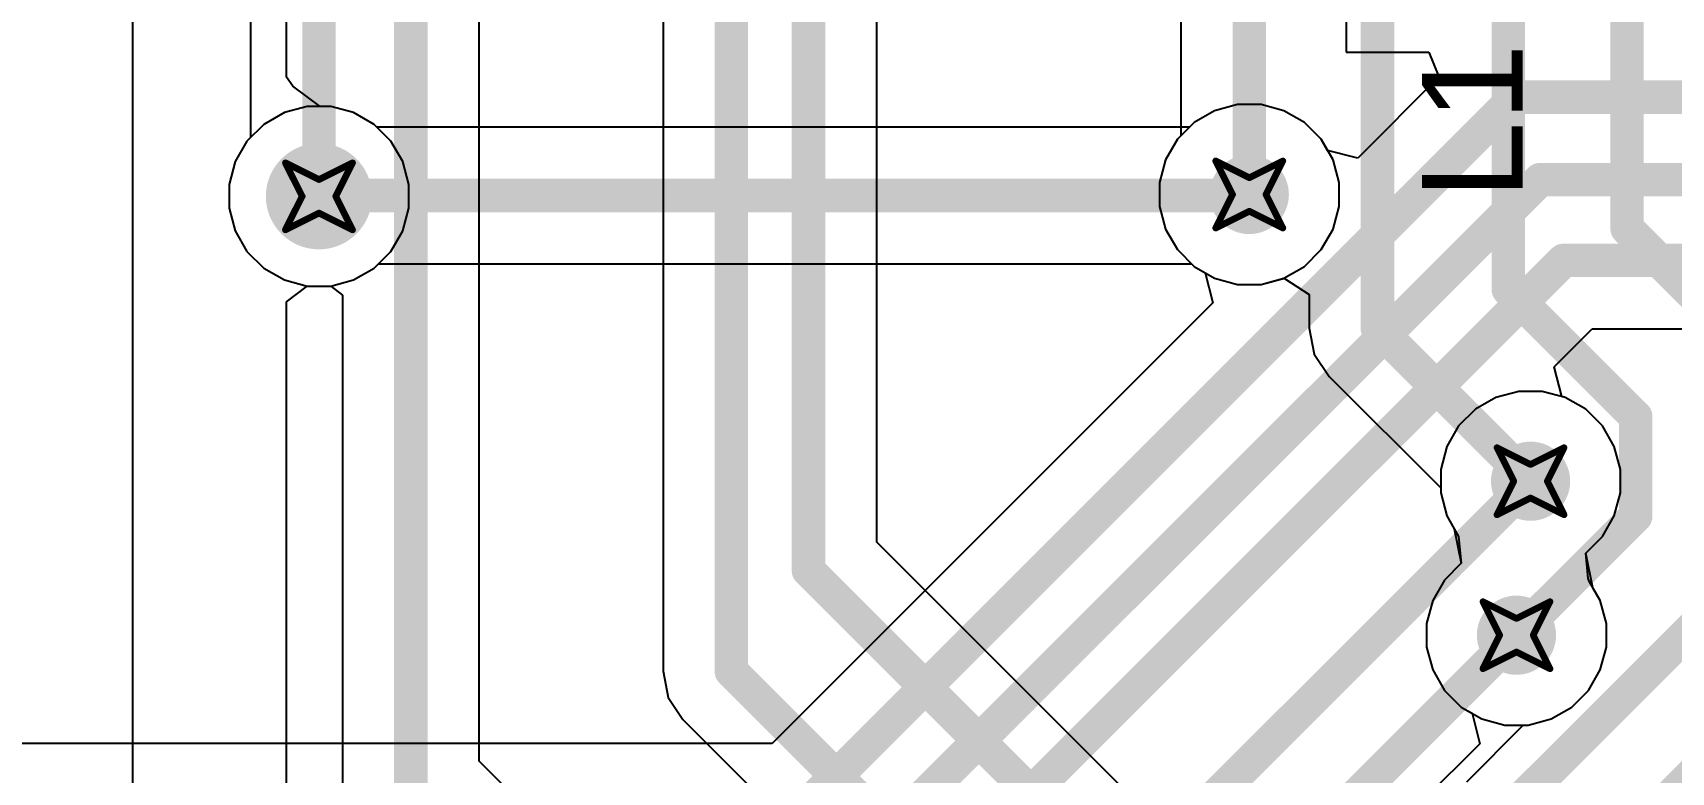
# Model space of a CAD drawing. Header units: inches. Extents: x -36 to 349, y -11 to 240.
# Drawn here: x 59.33 to 71.74, y 57.26 to 62.86 of the extents above; entities that cross this region are included whole.
import ezdxf

# ---------------------------------------------------------------- set-up
doc = ezdxf.new("R2010")
doc.units = ezdxf.units.IN
for name, color, linetype in [('Bottom Layer', 5, 'Continuous'), ('Bottom Solder', 6, 'Continuous'), ('Drill Drawing', 1, 'Continuous'), ('Layer 1', 16, 'Continuous'), ('Layer 2', 76, 'Continuous'), ('Top Layer', 1, 'Continuous'), ('Top Overlay', 2, 'Continuous'), ('Top Solder', 216, 'Continuous'), ('Via Holes', 16, 'Continuous')]:
    doc.layers.add(name, color=color, linetype=linetype)
doc.styles.add('Arial', font='', dxfattribs={"height": 0.2})
doc.styles.get('Arial').set_extended_font_data('Arial')

msp = doc.modelspace()

# ---------------------------------------------------------------- hatches: boundary and pattern name
at = {"layer": 'Bottom Layer'}
h = msp.add_hatch(color=5, dxfattribs=at)
edge = h.paths.add_edge_path()
edge.add_arc((61.493, 61.62), 0.3, 0, 360)
h = msp.add_hatch(color=5, dxfattribs=at)
edge = h.paths.add_edge_path()
edge.add_arc((68.541, 61.634), 0.3, 0, 360)
h = msp.add_hatch(color=5, dxfattribs=at)
edge = h.paths.add_edge_path()
edge.add_arc((70.672, 59.461), 0.3, 0, 360)
h = msp.add_hatch(color=5, dxfattribs=at)
edge = h.paths.add_edge_path()
edge.add_arc((70.565, 58.294), 0.3, 0, 360)
at = {"layer": 'Bottom Solder'}
h = msp.add_hatch(color=6, dxfattribs=at)
edge = h.paths.add_edge_path()
edge.add_arc((61.493, 61.62), 0.402, 0, 360)
at = {"layer": 'Layer 1'}
h = msp.add_hatch(color=16, dxfattribs=at)
edge = h.paths.add_edge_path()
edge.add_arc((61.493, 61.62), 0.3, 0, 360)
h = msp.add_hatch(color=16, dxfattribs=at)
edge = h.paths.add_edge_path()
edge.add_arc((68.541, 61.634), 0.3, 0, 360)
h = msp.add_hatch(color=16, dxfattribs=at)
edge = h.paths.add_edge_path()
edge.add_arc((70.672, 59.461), 0.3, 0, 360)
h = msp.add_hatch(color=16, dxfattribs=at)
edge = h.paths.add_edge_path()
edge.add_arc((70.565, 58.294), 0.3, 0, 360)
at = {"layer": 'Layer 2'}
h = msp.add_hatch(color=76, dxfattribs=at)
edge = h.paths.add_edge_path()
edge.add_arc((61.493, 61.62), 0.3, 0, 360)
h = msp.add_hatch(color=76, dxfattribs=at)
edge = h.paths.add_edge_path()
edge.add_arc((68.541, 61.634), 0.3, 0, 360)
h = msp.add_hatch(color=76, dxfattribs=at)
edge = h.paths.add_edge_path()
edge.add_arc((70.672, 59.461), 0.3, 0, 360)
h = msp.add_hatch(color=76, dxfattribs=at)
edge = h.paths.add_edge_path()
edge.add_arc((70.565, 58.294), 0.3, 0, 360)
at = {"layer": 'Top Layer'}
h = msp.add_hatch(color=1, dxfattribs=at)
edge = h.paths.add_edge_path()
edge.add_arc((61.493, 61.62), 0.3, 0, 360)
h = msp.add_hatch(color=1, dxfattribs=at)
edge = h.paths.add_edge_path()
edge.add_arc((68.541, 61.634), 0.3, 0, 360)
h = msp.add_hatch(color=1, dxfattribs=at)
edge = h.paths.add_edge_path()
edge.add_arc((70.672, 59.461), 0.3, 0, 360)
h = msp.add_hatch(color=1, dxfattribs=at)
edge = h.paths.add_edge_path()
edge.add_arc((70.565, 58.294), 0.3, 0, 360)
at = {"layer": 'Top Solder'}
h = msp.add_hatch(color=216, dxfattribs=at)
edge = h.paths.add_edge_path()
edge.add_arc((61.493, 61.62), 0.402, 0, 360)
at = {"layer": 'Via Holes'}
h = msp.add_hatch(color=7, dxfattribs=at)
edge = h.paths.add_edge_path()
edge.add_arc((61.493, 61.62), 0.15, 0, 360)
h = msp.add_hatch(color=7, dxfattribs=at)
edge = h.paths.add_edge_path()
edge.add_arc((68.541, 61.634), 0.15, 0, 360)
h = msp.add_hatch(color=7, dxfattribs=at)
edge = h.paths.add_edge_path()
edge.add_arc((70.672, 59.461), 0.15, 0, 360)
h = msp.add_hatch(color=7, dxfattribs=at)
edge = h.paths.add_edge_path()
edge.add_arc((70.565, 58.294), 0.15, 0, 360)

# ---------------------------------------------------------------- linework, layer by layer
at = {"layer": 'Bottom Layer'}
for p, q in [((65.72, 58.999), (65.72, 73.889)), ((60.975, 71.998), (60.975, 62.066)), ((62.707, 57.34), (62.707, 65.93)), ((64.1, 65.102), (64.1, 58.021)), ((68.023, 64.955), (68.023, 62.079)), ((60.975, 62.066), (60.948, 62.039)), ((68.023, 62.079), (67.996, 62.052)), ((60.948, 62.039), (60.859, 61.883)), ((67.996, 62.052), (67.906, 61.897)), ((60.859, 61.883), (60.812, 61.71)), ((67.906, 61.897), (67.86, 61.724)), ((60.812, 61.71), (60.812, 61.531)), ((67.86, 61.724), (67.86, 61.544)), ((60.812, 61.531), (60.859, 61.358)), ((67.86, 61.544), (67.906, 61.371)), ((60.859, 61.358), (60.948, 61.202)), ((67.906, 61.371), (67.996, 61.216)), ((60.948, 61.202), (61.075, 61.075)), ((67.996, 61.216), (68.123, 61.089)), ((61.075, 61.075), (61.231, 60.986)), ((68.123, 61.089), (68.278, 60.999)), ((61.231, 60.986), (61.404, 60.939)), ((68.278, 60.999), (68.451, 60.953)), ((68.451, 60.953), (68.631, 60.953)), ((68.631, 60.953), (68.791, 60.996)), ((68.791, 60.996), (68.808, 60.997)), ((68.808, 60.997), (68.994, 60.875)), ((61.404, 60.939), (61.583, 60.939)), ((61.583, 60.939), (61.671, 60.872)), ((61.671, 60.872), (61.671, 57.126)), ((68.994, 60.875), (68.994, 60.621)), ((68.994, 60.621), (69.033, 60.423)), ((69.033, 60.423), (69.146, 60.255)), ((69.146, 60.255), (69.991, 59.41)), ((69.991, 59.41), (69.991, 59.372)), ((69.991, 59.372), (70.037, 59.199)), ((70.037, 59.199), (70.127, 59.043)), ((68.793, 55.926), (65.72, 58.999)), ((70.127, 59.043), (70.147, 58.839)), ((70.147, 58.839), (70.02, 58.712)), ((70.02, 58.712), (69.931, 58.557)), ((69.931, 58.557), (69.884, 58.383)), ((69.884, 58.383), (69.884, 58.204)), ((69.884, 58.204), (69.931, 58.031)), ((64.1, 58.021), (64.139, 57.823)), ((69.931, 58.031), (70.02, 57.876)), ((70.02, 57.876), (70.147, 57.749)), ((64.139, 57.823), (64.251, 57.655)), ((70.147, 57.749), (70.229, 57.702)), ((64.251, 57.655), (67.964, 53.942)), ((70.229, 57.702), (70.287, 57.472)), ((70.287, 57.472), (69.858, 57.044)), ((68.501, 51.547), (62.707, 57.34))]:
    msp.add_line(p, q, dxfattribs=at)
for points in [[(64.617, 58.021, 0.254, 0.254, 0), (64.617, 98.429, 0.254, 0.254, 0)], [(65.202, 58.785, 0.254, 0.254, 0), (65.202, 98.187, 0.254, 0.254, 0)], [(62.189, 57.126, 0.254, 0.254, 0), (62.189, 72.963, 0.254, 0.254, 0)], [(61.493, 61.62, 0.254, 0.254, 0), (61.493, 72.212, 0.254, 0.254, 0)], [(68.541, 61.634, 0.254, 0.254, 0), (68.541, 66.222, 0.254, 0.254, 0)], [(69.512, 60.621, 0.254, 0.254, 0), (69.512, 65.934, 0.254, 0.254, 0)], [(70.503, 60.915, 0.254, 0.254, 0), (70.503, 65.539, 0.254, 0.254, 0)], [(71.403, 61.377, 0.254, 0.254, 0), (71.403, 65.216, 0.254, 0.254, 0)], [(71.403, 61.377, 0.254, 0.254, 0), (72.246, 60.534, 0.254, 0.254, 0)], [(70.503, 60.915, 0.254, 0.254, 0), (71.468, 59.95, 0.254, 0.254, 0)], [(69.512, 60.621, 0.254, 0.254, 0), (70.672, 59.461, 0.254, 0.254, 0)], [(71.468, 59.196, 0.254, 0.254, 0), (71.468, 59.95, 0.254, 0.254, 0)], [(70.565, 58.294, 0.254, 0.254, 0), (71.468, 59.196, 0.254, 0.254, 0)], [(65.202, 58.785, 0.254, 0.254, 0), (68.741, 55.245, 0.254, 0.254, 0)], [(69.91, 56.363, 0.254, 0.254, 0), (72.246, 58.699, 0.254, 0.254, 0)], [(71.197, 56.54, 0.254, 0.254, 0), (72.969, 58.312, 0.254, 0.254, 0)], [(64.617, 58.021, 0.254, 0.254, 0), (68.645, 53.993, 0.254, 0.254, 0)]]:
    msp.add_lwpolyline(points, format="xyseb", dxfattribs=at)
for points in [[(61.43, 61.62, 0.127, 0.127, 1), (61.557, 61.62, 0.127, 0.127, 1)], [(68.477, 61.634, 0.127, 0.127, 1), (68.604, 61.634, 0.127, 0.127, 1)], [(71.34, 61.377, 0.127, 0.127, 1), (71.467, 61.377, 0.127, 0.127, 1)], [(71.34, 61.377, 0.127, 0.127, 1), (71.467, 61.377, 0.127, 0.127, 1)], [(70.44, 60.915, 0.127, 0.127, 1), (70.567, 60.915, 0.127, 0.127, 1)], [(70.44, 60.915, 0.127, 0.127, 1), (70.567, 60.915, 0.127, 0.127, 1)], [(69.448, 60.621, 0.127, 0.127, 1), (69.575, 60.621, 0.127, 0.127, 1)], [(69.448, 60.621, 0.127, 0.127, 1), (69.575, 60.621, 0.127, 0.127, 1)], [(71.405, 59.95, 0.127, 0.127, 1), (71.532, 59.95, 0.127, 0.127, 1)], [(71.405, 59.95, 0.127, 0.127, 1), (71.532, 59.95, 0.127, 0.127, 1)], [(70.608, 59.461, 0.127, 0.127, 1), (70.735, 59.461, 0.127, 0.127, 1)], [(71.405, 59.196, 0.127, 0.127, 1), (71.532, 59.196, 0.127, 0.127, 1)], [(71.405, 59.196, 0.127, 0.127, 1), (71.532, 59.196, 0.127, 0.127, 1)], [(65.138, 58.785, 0.127, 0.127, 1), (65.265, 58.785, 0.127, 0.127, 1)], [(65.138, 58.785, 0.127, 0.127, 1), (65.265, 58.785, 0.127, 0.127, 1)], [(70.502, 58.294, 0.127, 0.127, 1), (70.629, 58.294, 0.127, 0.127, 1)], [(64.554, 58.021, 0.127, 0.127, 1), (64.681, 58.021, 0.127, 0.127, 1)], [(64.554, 58.021, 0.127, 0.127, 1), (64.681, 58.021, 0.127, 0.127, 1)]]:
    msp.add_lwpolyline(points, format="xyseb", close=True, dxfattribs=at)
at = {"layer": 'Drill Drawing'}
for points in [[(61.239, 61.874, 0.0508, 0.0508, 0), (61.493, 61.747, 0.0508, 0.0508, 0)], [(61.239, 61.874, 0.0508, 0.0508, 0), (61.366, 61.62, 0.0508, 0.0508, 0)], [(61.493, 61.747, 0.0508, 0.0508, 0), (61.747, 61.874, 0.0508, 0.0508, 0)], [(61.62, 61.62, 0.0508, 0.0508, 0), (61.747, 61.874, 0.0508, 0.0508, 0)], [(68.287, 61.888, 0.0508, 0.0508, 0), (68.541, 61.761, 0.0508, 0.0508, 0)], [(68.287, 61.888, 0.0508, 0.0508, 0), (68.414, 61.634, 0.0508, 0.0508, 0)], [(68.541, 61.761, 0.0508, 0.0508, 0), (68.795, 61.888, 0.0508, 0.0508, 0)], [(68.668, 61.634, 0.0508, 0.0508, 0), (68.795, 61.888, 0.0508, 0.0508, 0)], [(61.239, 61.366, 0.0508, 0.0508, 0), (61.366, 61.62, 0.0508, 0.0508, 0)], [(61.62, 61.62, 0.0508, 0.0508, 0), (61.747, 61.366, 0.0508, 0.0508, 0)], [(68.287, 61.38, 0.0508, 0.0508, 0), (68.414, 61.634, 0.0508, 0.0508, 0)], [(68.668, 61.634, 0.0508, 0.0508, 0), (68.795, 61.38, 0.0508, 0.0508, 0)], [(61.239, 61.366, 0.0508, 0.0508, 0), (61.493, 61.493, 0.0508, 0.0508, 0)], [(61.493, 61.493, 0.0508, 0.0508, 0), (61.747, 61.366, 0.0508, 0.0508, 0)], [(68.287, 61.38, 0.0508, 0.0508, 0), (68.541, 61.507, 0.0508, 0.0508, 0)], [(68.541, 61.507, 0.0508, 0.0508, 0), (68.795, 61.38, 0.0508, 0.0508, 0)], [(70.418, 59.715, 0.0508, 0.0508, 0), (70.672, 59.588, 0.0508, 0.0508, 0)], [(70.418, 59.715, 0.0508, 0.0508, 0), (70.545, 59.461, 0.0508, 0.0508, 0)], [(70.672, 59.588, 0.0508, 0.0508, 0), (70.926, 59.715, 0.0508, 0.0508, 0)], [(70.799, 59.461, 0.0508, 0.0508, 0), (70.926, 59.715, 0.0508, 0.0508, 0)], [(70.418, 59.207, 0.0508, 0.0508, 0), (70.545, 59.461, 0.0508, 0.0508, 0)], [(70.799, 59.461, 0.0508, 0.0508, 0), (70.926, 59.207, 0.0508, 0.0508, 0)], [(70.418, 59.207, 0.0508, 0.0508, 0), (70.672, 59.334, 0.0508, 0.0508, 0)], [(70.672, 59.334, 0.0508, 0.0508, 0), (70.926, 59.207, 0.0508, 0.0508, 0)], [(70.311, 58.548, 0.0508, 0.0508, 0), (70.565, 58.421, 0.0508, 0.0508, 0)], [(70.311, 58.548, 0.0508, 0.0508, 0), (70.438, 58.294, 0.0508, 0.0508, 0)], [(70.565, 58.421, 0.0508, 0.0508, 0), (70.819, 58.548, 0.0508, 0.0508, 0)], [(70.692, 58.294, 0.0508, 0.0508, 0), (70.819, 58.548, 0.0508, 0.0508, 0)], [(70.311, 58.04, 0.0508, 0.0508, 0), (70.438, 58.294, 0.0508, 0.0508, 0)], [(70.692, 58.294, 0.0508, 0.0508, 0), (70.819, 58.04, 0.0508, 0.0508, 0)], [(70.311, 58.04, 0.0508, 0.0508, 0), (70.565, 58.167, 0.0508, 0.0508, 0)], [(70.565, 58.167, 0.0508, 0.0508, 0), (70.819, 58.04, 0.0508, 0.0508, 0)]]:
    msp.add_lwpolyline(points, format="xyseb", dxfattribs=at)
for points in [[(61.227, 61.874, 0.0254, 0.0254, 1), (61.252, 61.874, 0.0254, 0.0254, 1)], [(61.227, 61.874, 0.0254, 0.0254, 1), (61.252, 61.874, 0.0254, 0.0254, 1)], [(61.735, 61.874, 0.0254, 0.0254, 1), (61.76, 61.874, 0.0254, 0.0254, 1)], [(61.735, 61.874, 0.0254, 0.0254, 1), (61.76, 61.874, 0.0254, 0.0254, 1)], [(68.274, 61.888, 0.0254, 0.0254, 1), (68.3, 61.888, 0.0254, 0.0254, 1)], [(68.274, 61.888, 0.0254, 0.0254, 1), (68.3, 61.888, 0.0254, 0.0254, 1)], [(68.782, 61.888, 0.0254, 0.0254, 1), (68.808, 61.888, 0.0254, 0.0254, 1)], [(68.782, 61.888, 0.0254, 0.0254, 1), (68.808, 61.888, 0.0254, 0.0254, 1)], [(61.481, 61.747, 0.0254, 0.0254, 1), (61.506, 61.747, 0.0254, 0.0254, 1)], [(61.481, 61.747, 0.0254, 0.0254, 1), (61.506, 61.747, 0.0254, 0.0254, 1)], [(68.528, 61.761, 0.0254, 0.0254, 1), (68.554, 61.761, 0.0254, 0.0254, 1)], [(68.528, 61.761, 0.0254, 0.0254, 1), (68.554, 61.761, 0.0254, 0.0254, 1)], [(61.354, 61.62, 0.0254, 0.0254, 1), (61.379, 61.62, 0.0254, 0.0254, 1)], [(61.354, 61.62, 0.0254, 0.0254, 1), (61.379, 61.62, 0.0254, 0.0254, 1)], [(61.608, 61.62, 0.0254, 0.0254, 1), (61.633, 61.62, 0.0254, 0.0254, 1)], [(61.608, 61.62, 0.0254, 0.0254, 1), (61.633, 61.62, 0.0254, 0.0254, 1)], [(68.401, 61.634, 0.0254, 0.0254, 1), (68.427, 61.634, 0.0254, 0.0254, 1)], [(68.401, 61.634, 0.0254, 0.0254, 1), (68.427, 61.634, 0.0254, 0.0254, 1)], [(68.655, 61.634, 0.0254, 0.0254, 1), (68.681, 61.634, 0.0254, 0.0254, 1)], [(68.655, 61.634, 0.0254, 0.0254, 1), (68.681, 61.634, 0.0254, 0.0254, 1)], [(61.481, 61.493, 0.0254, 0.0254, 1), (61.506, 61.493, 0.0254, 0.0254, 1)], [(61.481, 61.493, 0.0254, 0.0254, 1), (61.506, 61.493, 0.0254, 0.0254, 1)], [(68.528, 61.507, 0.0254, 0.0254, 1), (68.554, 61.507, 0.0254, 0.0254, 1)], [(68.528, 61.507, 0.0254, 0.0254, 1), (68.554, 61.507, 0.0254, 0.0254, 1)], [(61.227, 61.366, 0.0254, 0.0254, 1), (61.252, 61.366, 0.0254, 0.0254, 1)], [(61.227, 61.366, 0.0254, 0.0254, 1), (61.252, 61.366, 0.0254, 0.0254, 1)], [(61.735, 61.366, 0.0254, 0.0254, 1), (61.76, 61.366, 0.0254, 0.0254, 1)], [(61.735, 61.366, 0.0254, 0.0254, 1), (61.76, 61.366, 0.0254, 0.0254, 1)], [(68.274, 61.38, 0.0254, 0.0254, 1), (68.3, 61.38, 0.0254, 0.0254, 1)], [(68.274, 61.38, 0.0254, 0.0254, 1), (68.3, 61.38, 0.0254, 0.0254, 1)], [(68.782, 61.38, 0.0254, 0.0254, 1), (68.808, 61.38, 0.0254, 0.0254, 1)], [(68.782, 61.38, 0.0254, 0.0254, 1), (68.808, 61.38, 0.0254, 0.0254, 1)], [(70.405, 59.715, 0.0254, 0.0254, 1), (70.43, 59.715, 0.0254, 0.0254, 1)], [(70.405, 59.715, 0.0254, 0.0254, 1), (70.43, 59.715, 0.0254, 0.0254, 1)], [(70.913, 59.715, 0.0254, 0.0254, 1), (70.938, 59.715, 0.0254, 0.0254, 1)], [(70.913, 59.715, 0.0254, 0.0254, 1), (70.938, 59.715, 0.0254, 0.0254, 1)], [(70.659, 59.588, 0.0254, 0.0254, 1), (70.684, 59.588, 0.0254, 0.0254, 1)], [(70.659, 59.588, 0.0254, 0.0254, 1), (70.684, 59.588, 0.0254, 0.0254, 1)], [(70.532, 59.461, 0.0254, 0.0254, 1), (70.557, 59.461, 0.0254, 0.0254, 1)], [(70.532, 59.461, 0.0254, 0.0254, 1), (70.557, 59.461, 0.0254, 0.0254, 1)], [(70.786, 59.461, 0.0254, 0.0254, 1), (70.811, 59.461, 0.0254, 0.0254, 1)], [(70.786, 59.461, 0.0254, 0.0254, 1), (70.811, 59.461, 0.0254, 0.0254, 1)], [(70.659, 59.334, 0.0254, 0.0254, 1), (70.684, 59.334, 0.0254, 0.0254, 1)], [(70.659, 59.334, 0.0254, 0.0254, 1), (70.684, 59.334, 0.0254, 0.0254, 1)], [(70.405, 59.207, 0.0254, 0.0254, 1), (70.43, 59.207, 0.0254, 0.0254, 1)], [(70.405, 59.207, 0.0254, 0.0254, 1), (70.43, 59.207, 0.0254, 0.0254, 1)], [(70.913, 59.207, 0.0254, 0.0254, 1), (70.938, 59.207, 0.0254, 0.0254, 1)], [(70.913, 59.207, 0.0254, 0.0254, 1), (70.938, 59.207, 0.0254, 0.0254, 1)], [(70.299, 58.548, 0.0254, 0.0254, 1), (70.324, 58.548, 0.0254, 0.0254, 1)], [(70.299, 58.548, 0.0254, 0.0254, 1), (70.324, 58.548, 0.0254, 0.0254, 1)], [(70.807, 58.548, 0.0254, 0.0254, 1), (70.832, 58.548, 0.0254, 0.0254, 1)], [(70.807, 58.548, 0.0254, 0.0254, 1), (70.832, 58.548, 0.0254, 0.0254, 1)], [(70.553, 58.421, 0.0254, 0.0254, 1), (70.578, 58.421, 0.0254, 0.0254, 1)], [(70.553, 58.421, 0.0254, 0.0254, 1), (70.578, 58.421, 0.0254, 0.0254, 1)], [(70.426, 58.294, 0.0254, 0.0254, 1), (70.451, 58.294, 0.0254, 0.0254, 1)], [(70.426, 58.294, 0.0254, 0.0254, 1), (70.451, 58.294, 0.0254, 0.0254, 1)], [(70.68, 58.294, 0.0254, 0.0254, 1), (70.705, 58.294, 0.0254, 0.0254, 1)], [(70.68, 58.294, 0.0254, 0.0254, 1), (70.705, 58.294, 0.0254, 0.0254, 1)], [(70.553, 58.167, 0.0254, 0.0254, 1), (70.578, 58.167, 0.0254, 0.0254, 1)], [(70.553, 58.167, 0.0254, 0.0254, 1), (70.578, 58.167, 0.0254, 0.0254, 1)], [(70.299, 58.04, 0.0254, 0.0254, 1), (70.324, 58.04, 0.0254, 0.0254, 1)], [(70.299, 58.04, 0.0254, 0.0254, 1), (70.324, 58.04, 0.0254, 0.0254, 1)], [(70.807, 58.04, 0.0254, 0.0254, 1), (70.832, 58.04, 0.0254, 0.0254, 1)], [(70.807, 58.04, 0.0254, 0.0254, 1), (70.832, 58.04, 0.0254, 0.0254, 1)]]:
    msp.add_lwpolyline(points, format="xyseb", close=True, dxfattribs=at)
at = {"layer": 'Layer 1'}
for p, q in [((68.451, 62.315), (68.278, 62.269)), ((68.631, 62.315), (68.451, 62.315)), ((68.804, 62.269), (68.631, 62.315)), ((61.231, 62.255), (61.075, 62.165)), ((61.404, 62.301), (61.231, 62.255)), ((61.583, 62.301), (61.404, 62.301)), ((61.756, 62.255), (61.583, 62.301)), ((61.912, 62.165), (61.756, 62.255)), ((68.278, 62.269), (68.123, 62.179)), ((68.959, 62.179), (68.804, 62.269)), ((61.075, 62.165), (60.948, 62.039)), ((62.038, 62.039), (61.912, 62.165)), ((68.123, 62.179), (67.996, 62.052)), ((69.086, 62.052), (68.959, 62.179)), ((60.948, 62.039), (60.859, 61.883)), ((62.128, 61.883), (62.038, 62.039)), ((67.996, 62.052), (67.906, 61.897)), ((69.176, 61.897), (69.086, 62.052)), ((60.859, 61.883), (60.812, 61.71)), ((62.174, 61.71), (62.128, 61.883)), ((67.906, 61.897), (67.86, 61.724)), ((69.222, 61.724), (69.176, 61.897)), ((60.812, 61.71), (60.812, 61.531)), ((62.174, 61.531), (62.174, 61.71)), ((67.86, 61.724), (67.86, 61.544)), ((69.222, 61.544), (69.222, 61.724)), ((60.812, 61.531), (60.859, 61.358)), ((62.128, 61.358), (62.174, 61.531)), ((67.86, 61.544), (67.906, 61.371)), ((69.176, 61.371), (69.222, 61.544)), ((60.859, 61.358), (60.948, 61.202)), ((62.038, 61.202), (62.128, 61.358)), ((67.906, 61.371), (67.996, 61.216)), ((69.086, 61.216), (69.176, 61.371)), ((60.948, 61.202), (61.075, 61.075)), ((61.912, 61.075), (62.038, 61.202)), ((67.996, 61.216), (68.123, 61.089)), ((68.959, 61.089), (69.086, 61.216)), ((61.075, 61.075), (61.231, 60.986)), ((61.756, 60.986), (61.912, 61.075)), ((68.123, 61.089), (68.278, 60.999)), ((68.804, 60.999), (68.959, 61.089)), ((61.231, 60.986), (61.404, 60.939)), ((61.583, 60.939), (61.756, 60.986)), ((68.278, 60.999), (68.451, 60.953)), ((68.451, 60.953), (68.631, 60.953)), ((68.631, 60.953), (68.804, 60.999)), ((61.404, 60.939), (61.583, 60.939)), ((70.409, 60.096), (70.254, 60.006)), ((70.582, 60.142), (70.409, 60.096)), ((70.761, 60.142), (70.582, 60.142)), ((70.935, 60.096), (70.761, 60.142)), ((71.09, 60.006), (70.935, 60.096)), ((70.254, 60.006), (70.127, 59.88)), ((71.217, 59.88), (71.09, 60.006)), ((70.127, 59.88), (70.037, 59.724)), ((71.306, 59.724), (71.217, 59.88)), ((70.037, 59.724), (69.991, 59.551)), ((71.353, 59.551), (71.306, 59.724)), ((69.991, 59.551), (69.991, 59.372)), ((71.353, 59.372), (71.353, 59.551)), ((69.991, 59.372), (70.037, 59.199)), ((71.306, 59.199), (71.353, 59.372)), ((70.037, 59.199), (70.094, 59.101)), ((70.094, 59.101), (70.147, 58.839)), ((71.217, 59.043), (71.306, 59.199)), ((71.09, 58.916), (71.217, 59.043)), ((70.147, 58.839), (70.02, 58.712)), ((71.144, 58.654), (71.09, 58.916)), ((70.02, 58.712), (69.931, 58.557)), ((71.2, 58.557), (71.144, 58.654)), ((69.931, 58.557), (69.884, 58.383)), ((71.246, 58.383), (71.2, 58.557)), ((69.884, 58.383), (69.884, 58.204)), ((71.246, 58.204), (71.246, 58.383)), ((69.884, 58.204), (69.931, 58.031)), ((71.2, 58.031), (71.246, 58.204)), ((69.931, 58.031), (70.02, 57.876)), ((71.11, 57.876), (71.2, 58.031)), ((70.02, 57.876), (70.147, 57.749)), ((70.984, 57.749), (71.11, 57.876)), ((70.147, 57.749), (70.303, 57.659)), ((70.828, 57.659), (70.984, 57.749)), ((70.303, 57.659), (70.476, 57.613)), ((70.476, 57.613), (70.655, 57.613)), ((70.655, 57.613), (70.828, 57.659))]:
    msp.add_line(p, q, dxfattribs=at)
at = {"layer": 'Layer 2'}
for p, q in [((60.08, 70.815), (60.08, 45.353)), ((61.248, 62.523), (61.248, 67.563)), ((61.295, 62.456), (61.248, 62.523)), ((61.502, 62.301), (61.295, 62.456)), ((68.451, 62.315), (68.278, 62.269)), ((68.631, 62.315), (68.451, 62.315)), ((68.804, 62.269), (68.631, 62.315)), ((61.583, 62.301), (61.502, 62.301)), ((61.756, 62.255), (61.583, 62.301)), ((61.912, 62.165), (61.756, 62.255)), ((68.278, 62.269), (68.123, 62.179)), ((68.959, 62.179), (68.804, 62.269)), ((62.038, 62.039), (61.912, 62.165)), ((68.123, 62.179), (67.996, 62.052)), ((69.086, 62.052), (68.959, 62.179)), ((62.128, 61.883), (62.038, 62.039)), ((67.996, 62.052), (67.906, 61.897)), ((69.176, 61.897), (69.086, 62.052)), ((62.174, 61.71), (62.128, 61.883)), ((67.906, 61.897), (67.86, 61.724)), ((69.222, 61.724), (69.176, 61.897)), ((62.174, 61.531), (62.174, 61.71)), ((67.86, 61.724), (67.86, 61.544)), ((69.222, 61.544), (69.222, 61.724)), ((62.128, 61.358), (62.174, 61.531)), ((67.86, 61.544), (67.906, 61.371)), ((69.176, 61.371), (69.222, 61.544)), ((62.038, 61.202), (62.128, 61.358)), ((67.906, 61.371), (67.996, 61.216)), ((69.086, 61.216), (69.176, 61.371)), ((61.912, 61.075), (62.038, 61.202)), ((67.996, 61.216), (68.123, 61.089)), ((68.959, 61.089), (69.086, 61.216)), ((61.756, 60.986), (61.912, 61.075)), ((68.123, 61.089), (68.278, 60.999)), ((68.804, 60.999), (68.959, 61.089)), ((61.583, 60.939), (61.756, 60.986)), ((68.278, 60.999), (68.451, 60.953)), ((68.451, 60.953), (68.631, 60.953)), ((68.631, 60.953), (68.804, 60.999)), ((61.248, 60.82), (61.404, 60.939)), ((61.404, 60.939), (61.583, 60.939)), ((61.248, 48.514), (61.248, 60.82)), ((70.409, 60.096), (70.254, 60.006)), ((70.582, 60.142), (70.409, 60.096)), ((70.761, 60.142), (70.582, 60.142)), ((70.935, 60.096), (70.761, 60.142)), ((71.09, 60.006), (70.935, 60.096)), ((70.254, 60.006), (70.127, 59.88)), ((71.217, 59.88), (71.09, 60.006)), ((70.127, 59.88), (70.037, 59.724)), ((71.306, 59.724), (71.217, 59.88)), ((70.037, 59.724), (69.991, 59.551)), ((71.353, 59.551), (71.306, 59.724)), ((69.991, 59.551), (69.991, 59.372)), ((71.353, 59.372), (71.353, 59.551)), ((69.991, 59.372), (70.037, 59.199)), ((71.306, 59.199), (71.353, 59.372)), ((70.037, 59.199), (70.094, 59.101)), ((70.094, 59.101), (70.147, 58.839)), ((71.217, 59.043), (71.306, 59.199)), ((71.09, 58.916), (71.217, 59.043)), ((70.147, 58.839), (70.02, 58.712)), ((71.144, 58.654), (71.09, 58.916)), ((70.02, 58.712), (69.931, 58.557)), ((71.2, 58.557), (71.144, 58.654)), ((69.931, 58.557), (69.884, 58.383)), ((71.246, 58.383), (71.2, 58.557)), ((69.884, 58.383), (69.884, 58.204)), ((71.246, 58.204), (71.246, 58.383)), ((69.884, 58.204), (69.931, 58.031)), ((71.2, 58.031), (71.246, 58.204)), ((69.931, 58.031), (70.02, 57.876)), ((71.11, 57.876), (71.2, 58.031)), ((70.02, 57.876), (70.147, 57.749)), ((70.984, 57.749), (71.11, 57.876)), ((70.147, 57.749), (70.303, 57.659)), ((70.828, 57.659), (70.984, 57.749)), ((70.303, 57.659), (70.476, 57.613)), ((70.476, 57.613), (70.655, 57.613)), ((70.655, 57.613), (70.828, 57.659))]:
    msp.add_line(p, q, dxfattribs=at)
at = {"layer": 'Top Layer'}
for p, q in [((69.275, 64.675), (69.275, 62.713)), ((69.275, 62.713), (69.9, 62.713)), ((69.9, 62.713), (69.978, 62.525)), ((69.978, 62.525), (69.363, 61.91)), ((68.451, 62.315), (68.278, 62.269)), ((68.631, 62.315), (68.451, 62.315)), ((68.804, 62.269), (68.631, 62.315)), ((61.231, 62.255), (61.075, 62.165)), ((61.404, 62.301), (61.231, 62.255)), ((61.583, 62.301), (61.404, 62.301)), ((61.756, 62.255), (61.583, 62.301)), ((61.912, 62.165), (61.756, 62.255)), ((68.278, 62.269), (68.123, 62.179)), ((68.959, 62.179), (68.804, 62.269)), ((61.075, 62.165), (60.948, 62.039)), ((61.932, 62.145), (61.912, 62.165)), ((68.089, 62.145), (61.932, 62.145)), ((68.123, 62.179), (68.089, 62.145)), ((69.086, 62.052), (68.959, 62.179)), ((60.948, 62.039), (60.859, 61.883)), ((69.134, 61.968), (69.086, 62.052)), ((69.363, 61.91), (69.134, 61.968)), ((60.859, 61.883), (60.812, 61.71)), ((60.812, 61.71), (60.812, 61.531)), ((60.812, 61.531), (60.859, 61.358)), ((60.859, 61.358), (60.948, 61.202)), ((60.948, 61.202), (61.075, 61.075)), ((61.075, 61.075), (61.231, 60.986)), ((61.756, 60.986), (61.912, 61.075)), ((61.912, 61.075), (61.945, 61.109)), ((61.945, 61.109), (68.103, 61.109)), ((68.103, 61.109), (68.123, 61.089)), ((68.123, 61.089), (68.206, 61.041)), ((61.231, 60.986), (61.404, 60.939)), ((61.583, 60.939), (61.756, 60.986)), ((68.206, 61.041), (68.265, 60.812)), ((61.404, 60.939), (61.583, 60.939)), ((68.265, 60.812), (64.927, 57.474)), ((70.85, 60.329), (71.138, 60.617)), ((71.138, 60.617), (78.698, 60.617)), ((70.91, 60.103), (70.85, 60.329)), ((70.935, 60.096), (70.91, 60.103)), ((71.09, 60.006), (70.935, 60.096)), ((71.217, 59.88), (71.09, 60.006)), ((71.306, 59.724), (71.217, 59.88)), ((71.353, 59.551), (71.306, 59.724)), ((71.353, 59.372), (71.353, 59.551)), ((71.306, 59.199), (71.353, 59.372)), ((71.217, 59.043), (71.306, 59.199)), ((71.09, 58.916), (71.217, 59.043)), ((71.109, 58.724), (71.09, 58.916)), ((71.118, 58.698), (71.109, 58.724)), ((71.2, 58.557), (71.118, 58.698)), ((71.246, 58.383), (71.2, 58.557)), ((71.246, 58.204), (71.246, 58.383)), ((71.2, 58.031), (71.246, 58.204)), ((71.11, 57.876), (71.2, 58.031)), ((70.984, 57.749), (71.11, 57.876)), ((70.828, 57.659), (70.984, 57.749)), ((70.189, 57.184), (70.617, 57.613)), ((70.617, 57.613), (70.655, 57.613)), ((70.655, 57.613), (70.828, 57.659)), ((64.927, 57.474), (47.224, 57.474))]:
    msp.add_line(p, q, dxfattribs=at)
for points in [[(65.142, 56.956, 0.254, 0.254, 0), (70.557, 62.372, 0.254, 0.254, 0)], [(70.557, 62.372, 0.254, 0.254, 0), (75.574, 62.372, 0.254, 0.254, 0)], [(65.44, 56.442, 0.254, 0.254, 0), (70.744, 61.746, 0.254, 0.254, 0)], [(70.744, 61.746, 0.254, 0.254, 0), (75.895, 61.746, 0.254, 0.254, 0)], [(61.493, 61.62, 0.254, 0.254, 0), (61.5, 61.627, 0.254, 0.254, 0)], [(61.5, 61.627, 0.254, 0.254, 0), (68.534, 61.627, 0.254, 0.254, 0)], [(68.534, 61.627, 0.254, 0.254, 0), (68.541, 61.634, 0.254, 0.254, 0)], [(65.751, 55.963, 0.254, 0.254, 0), (70.923, 61.135, 0.254, 0.254, 0)], [(70.923, 61.135, 0.254, 0.254, 0), (79.206, 61.135, 0.254, 0.254, 0)], [(65.487, 54.276, 0.254, 0.254, 0), (70.672, 59.461, 0.254, 0.254, 0)], [(65.892, 53.62, 0.254, 0.254, 0), (70.565, 58.294, 0.254, 0.254, 0)]]:
    msp.add_lwpolyline(points, format="xyseb", dxfattribs=at)
for points in [[(70.494, 62.372, 0.127, 0.127, 1), (70.621, 62.372, 0.127, 0.127, 1)], [(70.494, 62.372, 0.127, 0.127, 1), (70.621, 62.372, 0.127, 0.127, 1)], [(70.68, 61.746, 0.127, 0.127, 1), (70.807, 61.746, 0.127, 0.127, 1)], [(70.68, 61.746, 0.127, 0.127, 1), (70.807, 61.746, 0.127, 0.127, 1)], [(61.43, 61.62, 0.127, 0.127, 1), (61.557, 61.62, 0.127, 0.127, 1)], [(61.437, 61.627, 0.127, 0.127, 1), (61.564, 61.627, 0.127, 0.127, 1)], [(61.437, 61.627, 0.127, 0.127, 1), (61.564, 61.627, 0.127, 0.127, 1)], [(68.471, 61.627, 0.127, 0.127, 1), (68.598, 61.627, 0.127, 0.127, 1)], [(68.471, 61.627, 0.127, 0.127, 1), (68.598, 61.627, 0.127, 0.127, 1)], [(68.477, 61.634, 0.127, 0.127, 1), (68.604, 61.634, 0.127, 0.127, 1)], [(70.86, 61.135, 0.127, 0.127, 1), (70.987, 61.135, 0.127, 0.127, 1)], [(70.86, 61.135, 0.127, 0.127, 1), (70.987, 61.135, 0.127, 0.127, 1)], [(70.608, 59.461, 0.127, 0.127, 1), (70.735, 59.461, 0.127, 0.127, 1)], [(70.502, 58.294, 0.127, 0.127, 1), (70.629, 58.294, 0.127, 0.127, 1)]]:
    msp.add_lwpolyline(points, format="xyseb", close=True, dxfattribs=at)

# ---------------------------------------------------------------- texts
at = {"layer": 'Top Overlay', "style": 'Arial'}
msp.add_text('L1', height=0.762, rotation=90, dxfattribs=at).set_placement((70.612, 61.595))

doc.saveas('drawing.dxf')
